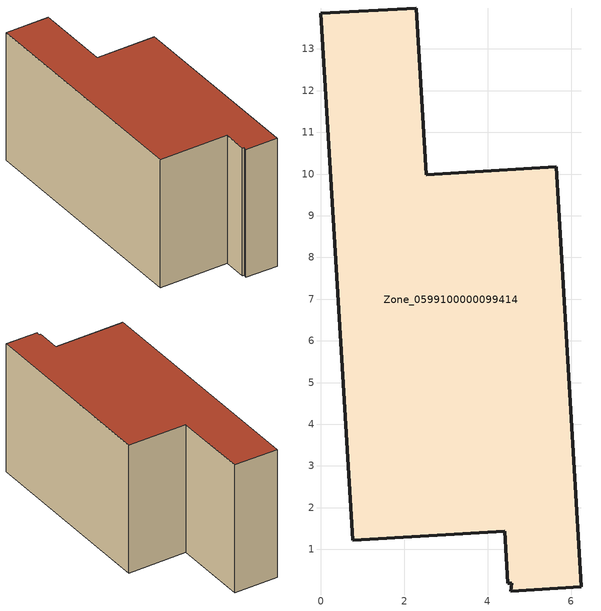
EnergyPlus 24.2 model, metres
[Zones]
Zone_0599100000099414
 floor ground (C_G): 2.53,9.98 5.64,10.17 6.24,0.1 4.55,0 4.57,0.19 4.48,0.19 4.41,1.44 0.76,1.22 0,13.85 2.29,13.98 z0
 wall outside (C_F): 2.29,13.98 0,13.85 0.76,1.22 4.41,1.44 4.48,0.19 4.57,0.19 4.55,0 6.24,0.1 5.64,10.17 2.53,9.98 2.29,13.98 z0:6.92
 roof outside (C_R): 4.48,0.19 4.57,0.19 4.55,0 6.24,0.1 5.64,10.17 2.53,9.98 2.29,13.98 0,13.85 0.76,1.22 4.41,1.44 z6.92
[BUILDING]
Pand.0599100000099414: North Axis=0; Terrain=City; Loads Convergence Tolerance Value=0.04; Temperature Convergence Tolerance Value=0.4; Solar Distribution=FullExterior; Maximum Number of Warmup Days=25; Minimum Number of Warmup Days=1
[Site:Location]
Rotterdam.The.Hague.AP_ZH_NLD Design_Conditions: Latitude=51.96; Longitude=4.45; Time Zone=1; Elevation=-4.5
[SITE:GROUNDTEMPERATURE:BUILDINGSURFACE]
18, 18, 18, 18, 18, 18, 18, 18, 18, 18, 18, 18
[MATERIAL] Thermal Absorptance=0.9; Solar Absorptance=0.7; Visible Absorptance=0.7
Name | Roughness | Thickness | Conductivity | Density | Specific Heat
G.TI.1975-1991 | MediumSmooth | 0.15 | 0.288461 | 540 | 1210
F.TI.1975-1991 | Rough | 0.3 | 0.230769 | 1920 | 840
R.TI.1975-1991 | MediumRough | 0.2 | 0.153846 | 1500 | 1000
[CONSTRUCTION]
C_G: G.TI.1975-1991
C_F: F.TI.1975-1991
C_R: R.TI.1975-1991
[ZONE]
Zone_0599100000099414: Type=1; Multiplier=1; Ceiling Height=Autocalculate; Volume=Autocalculate; Floor Area=autocalculate; Part of Total Floor Area=Yes
[ZONEINFILTRATION:DESIGNFLOWRATE]
Infil_Zone_0599100000099414: Zone or ZoneList or Space or SpaceList=Zone_0599100000099414; Schedule=AlwaysOn; Design Flow Rate Calculation Method=Flow/Area; Flow Rate per Floor Area=0.003; Constant Term Coefficient=1; Temperature Term Coefficient=0; Velocity Term Coefficient=0; Velocity Squared Term Coefficient=0
[HVACTEMPLATE:ZONE:IDEALLOADSAIRSYSTEM]
Zone_0599100000099414: Maximum Heating Supply Air Temperature=50; Minimum Cooling Supply Air Temperature=13; Maximum Heating Supply Air Humidity Ratio=0.0156; Minimum Cooling Supply Air Humidity Ratio=0.0077; Heating Limit=NoLimit; Cooling Limit=NoLimit; Dehumidification Control Type=ConstantSensibleHeatRatio; Cooling Sensible Heat Ratio=0.7; Dehumidification Setpoint=60; Humidification Control Type=None; Humidification Setpoint=30; Outdoor Air Method=None; Outdoor Air Flow Rate per Person=0.00944; Outdoor Air Flow Rate per Zone Floor Area=0; Outdoor Air Flow Rate per Zone=0; Demand Controlled Ventilation Type=None; Outdoor Air Economizer Type=NoEconomizer; Heat Recovery Type=None; Sensible Heat Recovery Effectiveness=0.7; Latent Heat Recovery Effectiveness=0.65
[ZONECONTROL:THERMOSTAT]
ThermostatControl_Zone_0599100000099414: Zone or ZoneList=Zone_0599100000099414; Control Type Schedule=DualSetpointControlType; Control 1=Thermostat_Zone_0599100000099414; Temperature Difference Between Cutout And Setpoint=0
[THERMOSTATSETPOINT:DUALSETPOINT]
Thermostat_Zone_0599100000099414: Heating Setpoint Temperature Schedule=HeatingSetpoint_Zone_0599100000099414; Cooling Setpoint Temperature Schedule=CoolingSetpoint_Zone_0599100000099414
[SCHEDULE:COMPACT]
HeatingSetpoint_Zone_0599100000099414: Through: 12/31, For: AllDays, Until: 24:00, 21
CoolingSetpoint_Zone_0599100000099414: Through: 12/31, For: AllDays, Until: 24:00, 24
DualSetpointControlType: Through: 12/31, For: AllDays, Until: 24:00, 4
AlwaysOn: Through: 12/31, For: AllDays, Until: 24:00, 1
